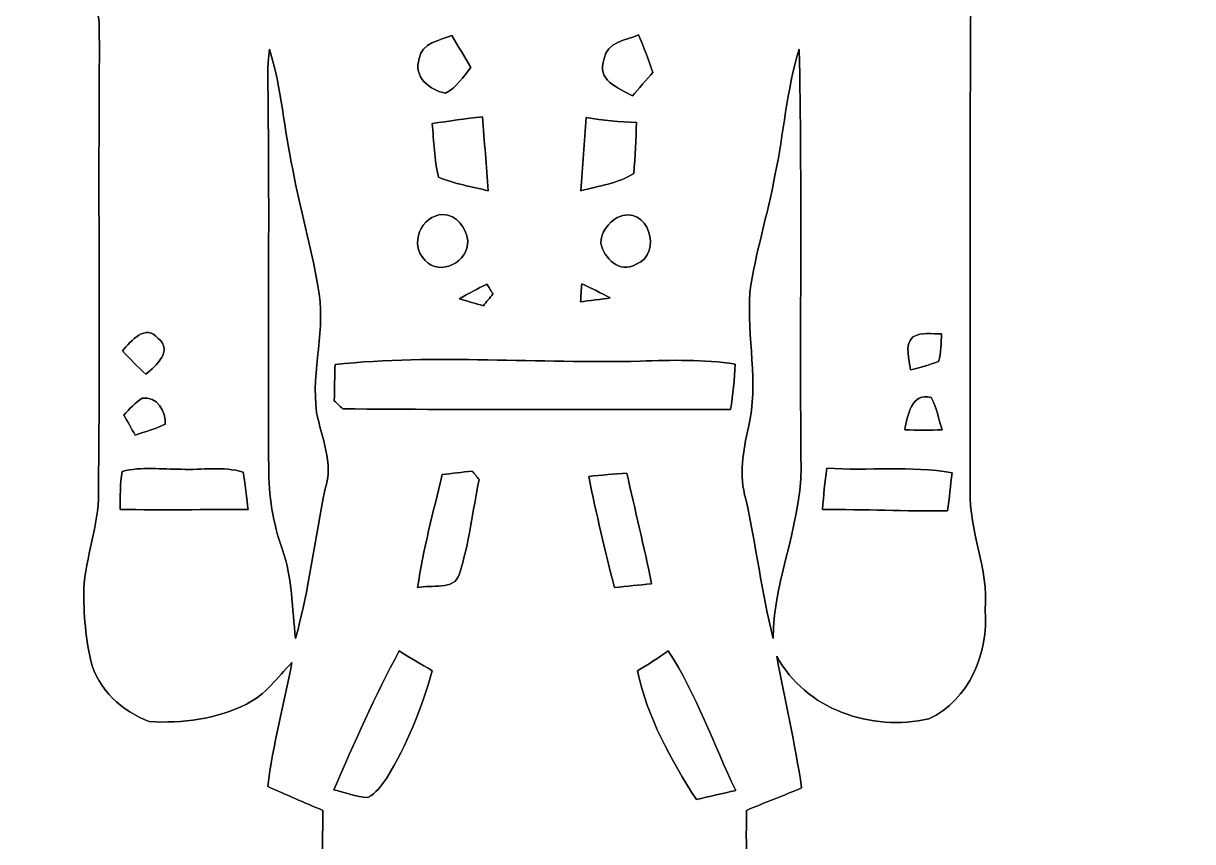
# Model space of a CAD drawing. Header units: centimetres. Extents: x -16.8 to 16.8, y -16.7 to 16.7.
# Drawn here: x -4.63 to 6.07, y -6.37 to 1.11 of the extents above; entities that cross this region are included whole.
import ezdxf

# ---------------------------------------------------------------- set-up
doc = ezdxf.new("R2010")
doc.units = ezdxf.units.CM
doc.header["$MEASUREMENT"] = 0
doc.layers.add('Layer 1', color=7, linetype='Continuous')

msp = doc.modelspace()

# ---------------------------------------------------------------- linework, layer by layer
at = {"layer": 'Layer 1', "color": 7}
for points, knots in [([(-16.77458, 16.66875), (-16.77458, 16.66875), (16.77458, 16.66875), (16.77458, 16.66875), (16.77458, 16.66875), (16.77458, 16.66875), (16.77458, -16.66875), (16.77458, -16.66875), (16.77458, -16.66875), (16.77458, -16.66875), (-16.77458, -16.66875), (-16.77458, -16.66875), (-16.77458, -16.66875), (-16.77458, -16.66875), (-16.77458, 16.66875), (-16.77458, 16.66875), (-16.77458, 16.66875), (-16.77458, 16.66875), (-16.77458, 16.66875), (-16.77458, 16.66875)], [0, 0, 0, 0, 0.16666667, 0.16666667, 0.16666667, 0.16666667, 0.33333333, 0.33333333, 0.33333333, 0.33333333, 0.5, 0.5, 0.5, 0.5, 0.66666667, 0.66666667, 0.66666667, 0.66666667, 1, 1, 1, 1]), ([(-0.19932, 14.02644), (-0.33549, 13.80843), (-0.19544, 13.55831), (-0.19262, 13.32336), (-0.19262, 13.32336), (-0.24024, 13.17096), (-0.35137, 13.04502), (-0.39864, 12.89156), (-0.39864, 12.89156), (-0.39758, 12.73281), (-0.34396, 12.58217), (-0.29669, 12.43295), (-0.29669, 12.43295), (-0.82691, 12.29466), (-1.33597, 12.02866), (-1.69051, 11.60251), (-1.69051, 11.60251), (-2.02918, 11.22856), (-2.24649, 10.75584), (-2.33856, 10.26195), (-2.33856, 10.26195), (-2.49273, 10.35544), (-2.63031, 10.47256), (-2.77001, 10.58545), (-2.77001, 10.58545), (-2.79435, 10.51454), (-2.81834, 10.44257), (-2.82293, 10.36708), (-2.82293, 10.36708), (-2.86103, 9.73843), (-2.74567, 9.10484), (-2.52695, 8.51676), (-2.52695, 8.51676), (-2.3936, 8.2423), (-2.27048, 7.93256), (-2.36996, 7.626), (-2.36996, 7.626), (-2.54494, 7.44714), (-2.82857, 7.38787), (-2.92841, 7.13317), (-2.92841, 7.13317), (-3.00955, 6.96666), (-3.13231, 6.82484), (-3.31188, 6.76134), (-3.31188, 6.76134), (-3.24097, 6.65656), (-3.16512, 6.55602), (-3.09139, 6.45301), (-3.09139, 6.45301), (-3.17218, 6.45619), (-3.25261, 6.46148), (-3.33304, 6.46712), (-3.33304, 6.46712), (-3.3214, 6.39269), (-3.30976, 6.31825), (-3.29883, 6.24381), (-3.29883, 6.24381), (-3.4484, 6.17149), (-3.59128, 6.08295), (-3.72039, 5.97817), (-3.72039, 5.97817), (-3.89855, 5.81378), (-3.94441, 5.55202), (-3.9497, 5.32024), (-3.9497, 5.32024), (-3.78354, 5.35234), (-3.62514, 5.41584), (-3.45722, 5.44124), (-3.45722, 5.44124), (-3.59622, 5.09517), (-3.96416, 4.97029), (-4.28978, 4.86974), (-4.28978, 4.86974), (-4.12715, 4.58964), (-3.73909, 4.64114), (-3.46604, 4.57835), (-3.46604, 4.57835), (-3.55036, 4.5272), (-3.63608, 4.47851), (-3.7211, 4.42877), (-3.7211, 4.42877), (-3.62021, 4.30601), (-3.4731, 4.24109), (-3.34257, 4.15678), (-3.34257, 4.15678), (-3.53871, 4.08199), (-3.74156, 4.02907), (-3.94159, 3.96699), (-3.94159, 3.96699), (-3.89537, 3.87526), (-3.8481, 3.78354), (-3.80012, 3.69217), (-3.80012, 3.69217), (-3.9116, 3.5366), (-4.06329, 3.40113), (-4.12221, 3.21557), (-4.12221, 3.21557), (-4.1723, 2.86209), (-4.09258, 2.50508), (-4.13385, 2.15053), (-4.13385, 2.15053), (-4.14831, 1.9745), (-4.1977, 1.80305), (-4.21887, 1.62736), (-4.21887, 1.62736), (-4.21852, 1.48343), (-4.0767, 1.40018), (-3.99803, 1.29364), (-3.99803, 1.29364), (-3.90349, 1.20086), (-3.94229, 1.05057), (-3.92853, 0.93557), (-3.92853, 0.93557), (-3.94159, -0.41698), (-3.92324, -1.77024), (-3.93771, -3.12279), (-3.93771, -3.12279), (-3.92501, -3.42547), (-4.03754, -3.70911), (-4.06964, -4.00544), (-4.06964, -4.00544), (-4.07741, -4.24215), (-4.06224, -4.48239), (-4.00861, -4.71417), (-4.00861, -4.71417), (-3.94476, -4.97734), (-3.71793, -5.17666), (-3.4738, -5.27156), (-3.4738, -5.27156), (-3.17253, -5.28779), (-2.85679, -5.24898), (-2.58374, -5.1114), (-2.58374, -5.1114), (-2.41053, -5.02849), (-2.30082, -4.86375), (-2.16747, -4.73216), (-2.16747, -4.73216), (-2.24014, -5.10963), (-2.34103, -5.48217), (-2.38866, -5.86458), (-2.38866, -5.86458), (-2.22215, -5.94078), (-2.05352, -6.01098), (-1.88524, -6.08365), (-1.88524, -6.08365), (-1.88842, -6.88411), (-1.92687, -7.68421), (-1.92758, -8.48536), (-1.92758, -8.48536), (-1.911, -8.84237), (-2.04929, -9.19021), (-1.97591, -9.54687), (-1.97591, -9.54687), (-1.93534, -10.62531), (-1.96638, -11.70552), (-1.96003, -12.78467), (-1.96003, -12.78467), (-2.13007, -12.88662), (-2.30999, -12.97305), (-2.47227, -13.08735), (-2.47227, -13.08735), (-2.75167, -13.29619), (-2.85503, -13.6398), (-2.98803, -13.94601), (-2.98803, -13.94601), (-3.09139, -14.23882), (-3.27448, -14.53092), (-3.21239, -14.85441), (-3.21239, -14.85441), (-3.1048, -15.19167), (-2.77742, -15.37935), (-2.48285, -15.53316), (-2.48285, -15.53316), (-1.66194, -15.9191), (-0.73484, -15.98859), (0.1591, -15.99353), (0.1591, -15.99353), (0.98249, -15.96002), (1.83162, -15.88241), (2.59045, -15.53633), (2.59045, -15.53633), (2.86068, -15.38711), (3.15277, -15.22307), (3.28683, -14.9285), (3.28683, -14.9285), (3.36938, -14.71507), (3.32846, -14.46989), (3.23039, -14.26845), (3.23039, -14.26845), (3.07411, -13.93084), (2.96474, -13.5696), (2.75414, -13.25986), (2.75414, -13.25986), (2.57175, -13.05595), (2.30611, -12.95682), (2.09479, -12.78961), (2.09479, -12.78961), (2.00942, -12.71023), (2.06199, -12.56559), (2.04787, -12.4714), (2.04787, -12.4714), (2.08986, -11.44905), (2.02706, -10.42494), (2.09691, -9.404), (2.09691, -9.404), (2.11596, -9.09532), (2.03341, -8.79263), (2.03553, -8.48501), (2.03553, -8.48501), (2.026, -7.68385), (1.98261, -6.88375), (1.99178, -6.08259), (1.99178, -6.08259), (2.15865, -6.01169), (2.32904, -5.94924), (2.4959, -5.87798), (2.4959, -5.87798), (2.43981, -5.47229), (2.33927, -5.07506), (2.27013, -4.67219), (2.27013, -4.67219), (2.52659, -5.16114), (3.13937, -5.3654), (3.66113, -5.24616), (3.66113, -5.24616), (4.03296, -5.07541), (4.20758, -4.64185), (4.17654, -4.24956), (4.17654, -4.24956), (4.21217, -3.87491), (4.02484, -3.52954), (4.04001, -3.15807), (4.04001, -3.15807), (4.03789, -1.69051), (4.03613, -0.2226), (4.04389, 1.2446), (4.04389, 1.2446), (4.18359, 1.37936), (4.41219, 1.53141), (4.29966, 1.75613), (4.29966, 1.75613), (4.18571, 2.1784), (4.25168, 2.61867), (4.23616, 3.04976), (4.23616, 3.04976), (4.26438, 3.28895), (4.06259, 3.44593), (3.96381, 3.63643), (3.96381, 3.63643), (3.93065, 3.75214), (3.98533, 3.87526), (3.98815, 3.99098), (3.98815, 3.99098), (3.80506, 4.04495), (3.62021, 4.09434), (3.44241, 4.16278), (3.44241, 4.16278), (3.56164, 4.23827), (3.69358, 4.28942), (3.82305, 4.34516), (3.82305, 4.34516), (3.76132, 4.43512), (3.68547, 4.51344), (3.60892, 4.59034), (3.60892, 4.59034), (3.84704, 4.62315), (4.0827, 4.66831), (4.31871, 4.71382), (4.31871, 4.71382), (4.33387, 4.76956), (4.34869, 4.82565), (4.36316, 4.88139), (4.36316, 4.88139), (4.05518, 4.97205), (3.677, 5.09693), (3.59128, 5.44759), (3.59128, 5.44759), (3.74015, 5.40879), (3.88832, 5.37104), (4.04036, 5.34705), (4.04036, 5.34705), (4.02661, 5.49063), (4.03719, 5.64233), (3.97581, 5.77532), (3.97581, 5.77532), (3.85868, 5.99228), (3.64984, 6.14151), (3.42547, 6.23288), (3.42547, 6.23288), (3.42265, 6.30837), (3.42159, 6.38351), (3.42018, 6.45901), (3.42018, 6.45901), (3.34998, 6.45548), (3.27978, 6.45195), (3.20992, 6.44843), (3.20992, 6.44843), (3.27378, 6.54861), (3.34186, 6.64563), (3.40854, 6.7437), (3.40854, 6.7437), (3.31152, 6.81249), (3.19758, 6.86823), (3.13902, 6.97759), (3.13902, 6.97759), (3.01061, 7.14199), (2.94887, 7.38329), (2.7372, 7.4616), (2.7372, 7.4616), (2.64266, 7.51628), (2.51178, 7.53957), (2.46274, 7.64787), (2.46274, 7.64787), (2.36396, 7.90998), (2.4825, 8.17809), (2.58657, 8.41692), (2.58657, 8.41692), (2.87655, 9.06392), (2.96898, 9.785), (2.94711, 10.48914), (2.94711, 10.48914), (2.91253, 10.5156), (2.87831, 10.54241), (2.84445, 10.56887), (2.84445, 10.56887), (2.71498, 10.4588), (2.5908, 10.34027), (2.44228, 10.25596), (2.44228, 10.25596), (2.27436, 11.29347), (1.44992, 12.21281), (0.40534, 12.41178), (0.40534, 12.41178), (0.44873, 12.58782), (0.53375, 12.76174), (0.49318, 12.94765), (0.49318, 12.94765), (0.43744, 13.08065), (0.34925, 13.19671), (0.26952, 13.31595), (0.26952, 13.31595), (0.39687, 13.59641), (0.43039, 13.96365), (0.17639, 14.18202), (0.17639, 14.18202), (0.04551, 14.31078), (-0.14817, 14.16332), (-0.19932, 14.02644)], [0, 0, 0, 0, 0.01136364, 0.01136364, 0.01136364, 0.01136364, 0.02272727, 0.02272727, 0.02272727, 0.02272727, 0.03409091, 0.03409091, 0.03409091, 0.03409091, 0.04545455, 0.04545455, 0.04545455, 0.04545455, 0.05681818, 0.05681818, 0.05681818, 0.05681818, 0.06818182, 0.06818182, 0.06818182, 0.06818182, 0.07954545, 0.07954545, 0.07954545, 0.07954545, 0.09090909, 0.09090909, 0.09090909, 0.09090909, 0.10227273, 0.10227273, 0.10227273, 0.10227273, 0.11363636, 0.11363636, 0.11363636, 0.11363636, 0.125, 0.125, 0.125, 0.125, 0.13636364, 0.13636364, 0.13636364, 0.13636364, 0.14772727, 0.14772727, 0.14772727, 0.14772727, 0.15909091, 0.15909091, 0.15909091, 0.15909091, 0.17045455, 0.17045455, 0.17045455, 0.17045455, 0.18181818, 0.18181818, 0.18181818, 0.18181818, 0.19318182, 0.19318182, 0.19318182, 0.19318182, 0.20454545, 0.20454545, 0.20454545, 0.20454545, 0.21590909, 0.21590909, 0.21590909, 0.21590909, 0.22727273, 0.22727273, 0.22727273, 0.22727273, 0.23863636, 0.23863636, 0.23863636, 0.23863636, 0.25, 0.25, 0.25, 0.25, 0.26136364, 0.26136364, 0.26136364, 0.26136364, 0.27272727, 0.27272727, 0.27272727, 0.27272727, 0.28409091, 0.28409091, 0.28409091, 0.28409091, 0.29545455, 0.29545455, 0.29545455, 0.29545455, 0.30681818, 0.30681818, 0.30681818, 0.30681818, 0.31818182, 0.31818182, 0.31818182, 0.31818182, 0.32954545, 0.32954545, 0.32954545, 0.32954545, 0.34090909, 0.34090909, 0.34090909, 0.34090909, 0.35227273, 0.35227273, 0.35227273, 0.35227273, 0.36363636, 0.36363636, 0.36363636, 0.36363636, 0.375, 0.375, 0.375, 0.375, 0.38636364, 0.38636364, 0.38636364, 0.38636364, 0.39772727, 0.39772727, 0.39772727, 0.39772727, 0.40909091, 0.40909091, 0.40909091, 0.40909091, 0.42045455, 0.42045455, 0.42045455, 0.42045455, 0.43181818, 0.43181818, 0.43181818, 0.43181818, 0.44318182, 0.44318182, 0.44318182, 0.44318182, 0.45454545, 0.45454545, 0.45454545, 0.45454545, 0.46590909, 0.46590909, 0.46590909, 0.46590909, 0.47727273, 0.47727273, 0.47727273, 0.47727273, 0.48863636, 0.48863636, 0.48863636, 0.48863636, 0.5, 0.5, 0.5, 0.5, 0.51136364, 0.51136364, 0.51136364, 0.51136364, 0.52272727, 0.52272727, 0.52272727, 0.52272727, 0.53409091, 0.53409091, 0.53409091, 0.53409091, 0.54545455, 0.54545455, 0.54545455, 0.54545455, 0.55681818, 0.55681818, 0.55681818, 0.55681818, 0.56818182, 0.56818182, 0.56818182, 0.56818182, 0.57954545, 0.57954545, 0.57954545, 0.57954545, 0.59090909, 0.59090909, 0.59090909, 0.59090909, 0.60227273, 0.60227273, 0.60227273, 0.60227273, 0.61363636, 0.61363636, 0.61363636, 0.61363636, 0.625, 0.625, 0.625, 0.625, 0.63636364, 0.63636364, 0.63636364, 0.63636364, 0.64772727, 0.64772727, 0.64772727, 0.64772727, 0.65909091, 0.65909091, 0.65909091, 0.65909091, 0.67045455, 0.67045455, 0.67045455, 0.67045455, 0.68181818, 0.68181818, 0.68181818, 0.68181818, 0.69318182, 0.69318182, 0.69318182, 0.69318182, 0.70454545, 0.70454545, 0.70454545, 0.70454545, 0.71590909, 0.71590909, 0.71590909, 0.71590909, 0.72727273, 0.72727273, 0.72727273, 0.72727273, 0.73863636, 0.73863636, 0.73863636, 0.73863636, 0.75, 0.75, 0.75, 0.75, 0.76136364, 0.76136364, 0.76136364, 0.76136364, 0.77272727, 0.77272727, 0.77272727, 0.77272727, 0.78409091, 0.78409091, 0.78409091, 0.78409091, 0.79545455, 0.79545455, 0.79545455, 0.79545455, 0.80681818, 0.80681818, 0.80681818, 0.80681818, 0.81818182, 0.81818182, 0.81818182, 0.81818182, 0.82954545, 0.82954545, 0.82954545, 0.82954545, 0.84090909, 0.84090909, 0.84090909, 0.84090909, 0.85227273, 0.85227273, 0.85227273, 0.85227273, 0.86363636, 0.86363636, 0.86363636, 0.86363636, 0.875, 0.875, 0.875, 0.875, 0.88636364, 0.88636364, 0.88636364, 0.88636364, 0.89772727, 0.89772727, 0.89772727, 0.89772727, 0.90909091, 0.90909091, 0.90909091, 0.90909091, 0.92045455, 0.92045455, 0.92045455, 0.92045455, 0.93181818, 0.93181818, 0.93181818, 0.93181818, 0.94318182, 0.94318182, 0.94318182, 0.94318182, 0.95454545, 0.95454545, 0.95454545, 0.95454545, 0.96590909, 0.96590909, 0.96590909, 0.96590909, 0.97727273, 0.97727273, 0.97727273, 0.97727273, 1, 1, 1, 1]), ([(-1.00189, 0.79058), (-0.98778, 0.93521), (-0.80645, 0.95673), (-0.70485, 1.00224), (-0.70485, 1.00224), (-0.64629, 0.90523), (-0.58808, 0.80821), (-0.52917, 0.71049), (-0.52917, 0.71049), (-0.59902, 0.62548), (-0.66146, 0.52705), (-0.76094, 0.47378), (-0.76094, 0.47378), (-0.90205, 0.49883), (-1.06327, 0.62371), (-1.00189, 0.79058)], [0, 0, 0, 0, 0.2, 0.2, 0.2, 0.2, 0.4, 0.4, 0.4, 0.4, 0.6, 0.6, 0.6, 0.6, 1, 1, 1, 1]), ([(0.69109, 0.79022), (0.70697, 0.94086), (0.89923, 0.96026), (1.00401, 1.00789), (1.00401, 1.00789), (1.05304, 0.89464), (1.09643, 0.7807), (1.13524, 0.66322), (1.13524, 0.66322), (1.08832, 0.6096), (0.99519, 0.50271), (0.94862, 0.44944), (0.94862, 0.44944), (0.82268, 0.52352), (0.60995, 0.59055), (0.69109, 0.79022)], [0, 0, 0, 0, 0.2, 0.2, 0.2, 0.2, 0.4, 0.4, 0.4, 0.4, 0.6, 0.6, 0.6, 0.6, 1, 1, 1, 1]), ([(-2.38619, 0.40569), (-2.38689, 0.56303), (-2.39501, 0.72073), (-2.37349, 0.87665), (-2.37349, 0.87665), (-2.26166, 0.51858), (-2.23979, 0.14076), (-2.159, -0.22437), (-2.159, -0.22437), (-2.09797, -0.58208), (-1.98861, -0.92992), (-1.93075, -1.28834), (-1.93075, -1.28834), (-1.84856, -1.67322), (-1.99566, -2.05916), (-1.94169, -2.4451), (-1.94169, -2.4451), (-1.89971, -2.67582), (-1.78188, -2.90618), (-1.86302, -3.1436), (-1.86302, -3.1436), (-1.95827, -3.59833), (-2.01083, -4.06188), (-2.13395, -4.51097), (-2.13395, -4.51097), (-2.16853, -4.23968), (-2.16218, -3.95958), (-2.25531, -3.69958), (-2.25531, -3.69958), (-2.34033, -3.45828), (-2.38231, -3.20287), (-2.37984, -2.94675), (-2.37984, -2.94675), (-2.39078, -1.82915), (-2.37173, -0.71155), (-2.38619, 0.40569)], [0, 0, 0, 0, 0.1, 0.1, 0.1, 0.1, 0.2, 0.2, 0.2, 0.2, 0.3, 0.3, 0.3, 0.3, 0.4, 0.4, 0.4, 0.4, 0.5, 0.5, 0.5, 0.5, 0.6, 0.6, 0.6, 0.6, 0.7, 0.7, 0.7, 0.7, 0.8, 0.8, 0.8, 0.8, 1, 1, 1, 1]), ([(2.25249, -0.27799), (2.33504, 0.10548), (2.35726, 0.50094), (2.47403, 0.87701), (2.47403, 0.87701), (2.5019, -0.36195), (2.47932, -1.60126), (2.49061, -2.84021), (2.49061, -2.84021), (2.52448, -3.41242), (2.24155, -3.93982), (2.23555, -4.51062), (2.23555, -4.51062), (2.13219, -4.09116), (2.07857, -3.66078), (1.98614, -3.23885), (1.98614, -3.23885), (1.92088, -3.01943), (1.95968, -2.79576), (2.01154, -2.57951), (2.01154, -2.57951), (2.10538, -2.17241), (1.99566, -1.75789), (2.02248, -1.34761), (2.02248, -1.34761), (2.07292, -0.98566), (2.18757, -0.63712), (2.25249, -0.27799)], [0, 0, 0, 0, 0.125, 0.125, 0.125, 0.125, 0.25, 0.25, 0.25, 0.25, 0.375, 0.375, 0.375, 0.375, 0.5, 0.5, 0.5, 0.5, 0.625, 0.625, 0.625, 0.625, 0.75, 0.75, 0.75, 0.75, 1, 1, 1, 1]), ([(-0.88406, 0.19685), (-0.73131, 0.21907), (-0.57785, 0.24165), (-0.42439, 0.25964), (-0.42439, 0.25964), (-0.4064, 0.03422), (-0.3877, -0.19191), (-0.37042, -0.41769), (-0.37042, -0.41769), (-0.52282, -0.381), (-0.68051, -0.35419), (-0.8255, -0.29457), (-0.8255, -0.29457), (-0.86536, -0.1337), (-0.86924, 0.03281), (-0.88406, 0.19685)], [0, 0, 0, 0, 0.2, 0.2, 0.2, 0.2, 0.4, 0.4, 0.4, 0.4, 0.6, 0.6, 0.6, 0.6, 1, 1, 1, 1]), ([(0.52493, 0.25153), (0.67733, 0.22789), (0.83044, 0.2092), (0.98566, 0.20673), (0.98566, 0.20673), (0.98143, 0.05115), (0.97437, -0.10372), (0.95991, -0.25929), (0.95991, -0.25929), (0.81739, -0.35278), (0.63817, -0.37077), (0.47731, -0.41875), (0.47731, -0.41875), (0.49283, -0.19509), (0.50729, 0.02858), (0.52493, 0.25153)], [0, 0, 0, 0, 0.2, 0.2, 0.2, 0.2, 0.4, 0.4, 0.4, 0.4, 0.6, 0.6, 0.6, 0.6, 1, 1, 1, 1]), ([(0.80786, -0.66146), (1.09608, -0.52776), (1.2319, -0.99519), (0.98284, -1.08973), (0.98284, -1.08973), (0.82656, -1.17898), (0.68897, -1.03364), (0.65793, -0.89606), (0.65793, -0.89606), (0.65652, -0.79763), (0.7299, -0.71332), (0.80786, -0.66146)], [0, 0, 0, 0, 0.25, 0.25, 0.25, 0.25, 0.5, 0.5, 0.5, 0.5, 1, 1, 1, 1]), ([(-0.78634, -0.63465), (-0.66005, -0.63818), (-0.5715, -0.75671), (-0.55951, -0.87524), (-0.55951, -0.87524), (-0.5461, -1.06327), (-0.81527, -1.20721), (-0.94756, -1.0541), (-0.94756, -1.0541), (-1.10137, -0.91299), (-0.98531, -0.64029), (-0.78634, -0.63465)], [0, 0, 0, 0, 0.25, 0.25, 0.25, 0.25, 0.5, 0.5, 0.5, 0.5, 1, 1, 1, 1]), ([(-0.63394, -1.40547), (-0.5521, -1.35819), (-0.46884, -1.31339), (-0.38453, -1.27106), (-0.38453, -1.27106), (-0.37042, -1.29364), (-0.34184, -1.33844), (-0.32773, -1.36066), (-0.32773, -1.36066), (-0.35736, -1.397), (-0.38664, -1.43298), (-0.41557, -1.46967), (-0.41557, -1.46967), (-0.4886, -1.44886), (-0.56162, -1.42699), (-0.63394, -1.40547)], [0, 0, 0, 0, 0.2, 0.2, 0.2, 0.2, 0.4, 0.4, 0.4, 0.4, 0.6, 0.6, 0.6, 0.6, 1, 1, 1, 1]), ([(0.48507, -1.26859), (0.57291, -1.30881), (0.65969, -1.35149), (0.74471, -1.39806), (0.74471, -1.39806), (0.67698, -1.40688), (0.54116, -1.42452), (0.47343, -1.43369), (0.47343, -1.43369), (0.47696, -1.3783), (0.48084, -1.32327), (0.48507, -1.26859)], [0, 0, 0, 0, 0.25, 0.25, 0.25, 0.25, 0.5, 0.5, 0.5, 0.5, 1, 1, 1, 1]), ([(-3.71828, -1.88066), (-3.63961, -1.7907), (-3.50555, -1.62842), (-3.39125, -1.76848), (-3.39125, -1.76848), (-3.25155, -1.88278), (-3.41348, -2.01683), (-3.50344, -2.0955), (-3.50344, -2.0955), (-3.57823, -2.02671), (-3.64984, -1.95509), (-3.71828, -1.88066)], [0, 0, 0, 0, 0.25, 0.25, 0.25, 0.25, 0.5, 0.5, 0.5, 0.5, 1, 1, 1, 1]), ([(3.51543, -1.75472), (3.59304, -1.70568), (3.69111, -1.72932), (3.7779, -1.72438), (3.7779, -1.72438), (3.77261, -1.80904), (3.77684, -1.89689), (3.74862, -1.97873), (3.74862, -1.97873), (3.6643, -2.00907), (3.57893, -2.03518), (3.49215, -2.05634), (3.49215, -2.05634), (3.48544, -1.95862), (3.43253, -1.83374), (3.51543, -1.75472)], [0, 0, 0, 0, 0.2, 0.2, 0.2, 0.2, 0.4, 0.4, 0.4, 0.4, 0.6, 0.6, 0.6, 0.6, 1, 1, 1, 1]), ([(-1.77306, -2.00554), (-0.8449, -1.90888), (0.08855, -2.0006), (1.01953, -1.97556), (1.01953, -1.97556), (1.30916, -1.96391), (1.6002, -1.96074), (1.88807, -2.00201), (1.88807, -2.00201), (1.87995, -2.14066), (1.87149, -2.28177), (1.84538, -2.419), (1.84538, -2.419), (0.66287, -2.41194), (-0.51999, -2.42252), (-1.70251, -2.41194), (-1.70251, -2.41194), (-1.72826, -2.38689), (-1.75401, -2.36185), (-1.77976, -2.33751), (-1.77976, -2.33751), (-1.77976, -2.22497), (-1.77624, -2.11667), (-1.77306, -2.00554)], [0, 0, 0, 0, 0.14285714, 0.14285714, 0.14285714, 0.14285714, 0.28571429, 0.28571429, 0.28571429, 0.28571429, 0.42857143, 0.42857143, 0.42857143, 0.42857143, 0.57142857, 0.57142857, 0.57142857, 0.57142857, 0.71428571, 0.71428571, 0.71428571, 0.71428571, 1, 1, 1, 1]), ([(-3.70664, -2.46803), (-3.65301, -2.41406), (-3.60292, -2.35409), (-3.53695, -2.31493), (-3.53695, -2.31493), (-3.40748, -2.28988), (-3.31505, -2.43593), (-3.32881, -2.55235), (-3.32881, -2.55235), (-3.41489, -2.59821), (-3.51155, -2.61867), (-3.60221, -2.65113), (-3.60221, -2.65113), (-3.63714, -2.58974), (-3.67171, -2.52871), (-3.70664, -2.46803)], [0, 0, 0, 0, 0.2, 0.2, 0.2, 0.2, 0.4, 0.4, 0.4, 0.4, 0.6, 0.6, 0.6, 0.6, 1, 1, 1, 1]), ([(3.44064, -2.60279), (3.46393, -2.48073), (3.50308, -2.25284), (3.68265, -2.30928), (3.68265, -2.30928), (3.73204, -2.40065), (3.74967, -2.50225), (3.78178, -2.60209), (3.78178, -2.60209), (3.66818, -2.60985), (3.55424, -2.6095), (3.44064, -2.60279)], [0, 0, 0, 0, 0.25, 0.25, 0.25, 0.25, 0.5, 0.5, 0.5, 0.5, 1, 1, 1, 1]), ([(-3.72004, -2.98379), (-3.54401, -2.93723), (-3.35986, -2.9658), (-3.18029, -2.96369), (-3.18029, -2.96369), (-2.99156, -2.97321), (-2.79682, -2.93335), (-2.61303, -2.99085), (-2.61303, -2.99085), (-2.60174, -3.07622), (-2.57951, -3.24661), (-2.56822, -3.33163), (-2.56822, -3.33163), (-2.95875, -3.3341), (-3.34927, -3.3341), (-3.73944, -3.33304), (-3.73944, -3.33304), (-3.73627, -3.21627), (-3.74368, -3.09845), (-3.72004, -2.98379)], [0, 0, 0, 0, 0.16666667, 0.16666667, 0.16666667, 0.16666667, 0.33333333, 0.33333333, 0.33333333, 0.33333333, 0.5, 0.5, 0.5, 0.5, 0.66666667, 0.66666667, 0.66666667, 0.66666667, 1, 1, 1, 1]), ([(-0.7934, -3.01343), (-0.70132, -3.00284), (-0.61136, -2.9905), (-0.51788, -2.98203), (-0.51788, -2.98203), (-0.49706, -3.00673), (-0.47554, -3.03177), (-0.45403, -3.05717), (-0.45403, -3.05717), (-0.5147, -3.34504), (-0.54575, -3.64031), (-0.63465, -3.92148), (-0.63465, -3.92148), (-0.68404, -4.07952), (-0.89394, -4.01391), (-1.01741, -4.04601), (-1.01741, -4.04601), (-0.96732, -3.69676), (-0.87348, -3.35598), (-0.7934, -3.01343)], [0, 0, 0, 0, 0.16666667, 0.16666667, 0.16666667, 0.16666667, 0.33333333, 0.33333333, 0.33333333, 0.33333333, 0.5, 0.5, 0.5, 0.5, 0.66666667, 0.66666667, 0.66666667, 0.66666667, 1, 1, 1, 1]), ([(2.72662, -2.95416), (3.10833, -2.98097), (3.49497, -2.92876), (3.8735, -2.9972), (3.8735, -2.9972), (3.85833, -3.11079), (3.84881, -3.23039), (3.83152, -3.34504), (3.83152, -3.34504), (3.45017, -3.34716), (3.06881, -3.33128), (2.68781, -3.33199), (2.68781, -3.33199), (2.69699, -3.20463), (2.70969, -3.0801), (2.72662, -2.95416)], [0, 0, 0, 0, 0.2, 0.2, 0.2, 0.2, 0.4, 0.4, 0.4, 0.4, 0.6, 0.6, 0.6, 0.6, 1, 1, 1, 1]), ([(0.54786, -3.03036), (0.66393, -3.01696), (0.78034, -3.00637), (0.89747, -2.99932), (0.89747, -2.99932), (0.97049, -3.33693), (1.05692, -3.67136), (1.12324, -4.01038), (1.12324, -4.01038), (1.01, -4.02202), (0.89747, -4.03437), (0.78493, -4.04566), (0.78493, -4.04566), (0.69215, -3.71052), (0.62018, -3.37009), (0.54786, -3.03036)], [0, 0, 0, 0, 0.2, 0.2, 0.2, 0.2, 0.4, 0.4, 0.4, 0.4, 0.6, 0.6, 0.6, 0.6, 1, 1, 1, 1]), ([(-1.18604, -4.62562), (-1.0862, -4.68665), (-0.98637, -4.74839), (-0.88406, -4.80589), (-0.88406, -4.80589), (-0.97931, -5.1502), (-1.11478, -5.48569), (-1.3021, -5.79049), (-1.3021, -5.79049), (-1.34761, -5.85787), (-1.39947, -5.92631), (-1.47285, -5.96477), (-1.47285, -5.96477), (-1.57974, -5.95877), (-1.68063, -5.91996), (-1.78294, -5.89386), (-1.78294, -5.89386), (-1.59808, -5.46488), (-1.40864, -5.03661), (-1.18604, -4.62562)], [0, 0, 0, 0, 0.16666667, 0.16666667, 0.16666667, 0.16666667, 0.33333333, 0.33333333, 0.33333333, 0.33333333, 0.5, 0.5, 0.5, 0.5, 0.66666667, 0.66666667, 0.66666667, 0.66666667, 1, 1, 1, 1]), ([(0.99378, -4.80801), (1.08973, -4.75051), (1.18322, -4.68912), (1.27529, -4.62492), (1.27529, -4.62492), (1.53776, -5.02038), (1.68663, -5.47723), (1.89477, -5.90162), (1.89477, -5.90162), (1.77377, -5.92843), (1.65347, -5.95559), (1.53317, -5.98346), (1.53317, -5.98346), (1.30034, -5.6194), (1.0855, -5.23452), (0.99378, -4.80801)], [0, 0, 0, 0, 0.2, 0.2, 0.2, 0.2, 0.4, 0.4, 0.4, 0.4, 0.6, 0.6, 0.6, 0.6, 1, 1, 1, 1])]:
    msp.add_open_spline(points, degree=3, knots=knots, dxfattribs=at)
at = {"layer": 'Layer 1', "color": 251}
for points, knots in [([(-0.19932, 14.02644), (-0.14817, 14.16332), (0.04551, 14.31078), (0.17639, 14.18202), (0.17639, 14.18202), (0.43039, 13.96365), (0.39687, 13.59641), (0.26952, 13.31595), (0.26952, 13.31595), (0.34925, 13.19671), (0.43744, 13.08065), (0.49318, 12.94765), (0.49318, 12.94765), (0.53375, 12.76174), (0.44873, 12.58782), (0.40534, 12.41178), (0.40534, 12.41178), (1.44992, 12.21281), (2.27436, 11.29347), (2.44228, 10.25596), (2.44228, 10.25596), (2.5908, 10.34027), (2.71498, 10.4588), (2.84445, 10.56887), (2.84445, 10.56887), (2.87831, 10.54241), (2.91253, 10.5156), (2.94711, 10.48914), (2.94711, 10.48914), (2.96898, 9.785), (2.87655, 9.06392), (2.58657, 8.41692), (2.58657, 8.41692), (2.4825, 8.17809), (2.36396, 7.90998), (2.46274, 7.64787), (2.46274, 7.64787), (2.51178, 7.53957), (2.64266, 7.51628), (2.7372, 7.4616), (2.7372, 7.4616), (2.94887, 7.38329), (3.01061, 7.14199), (3.13902, 6.97759), (3.13902, 6.97759), (3.19758, 6.86823), (3.31152, 6.81249), (3.40854, 6.7437), (3.40854, 6.7437), (3.34186, 6.64563), (3.27378, 6.54861), (3.20992, 6.44843), (3.20992, 6.44843), (3.27978, 6.45195), (3.34998, 6.45548), (3.42018, 6.45901), (3.42018, 6.45901), (3.42159, 6.38351), (3.42265, 6.30837), (3.42547, 6.23288), (3.42547, 6.23288), (3.64984, 6.14151), (3.85868, 5.99228), (3.97581, 5.77532), (3.97581, 5.77532), (4.03719, 5.64233), (4.02661, 5.49063), (4.04036, 5.34705), (4.04036, 5.34705), (3.88832, 5.37104), (3.74015, 5.40879), (3.59128, 5.44759), (3.59128, 5.44759), (3.677, 5.09693), (4.05518, 4.97205), (4.36316, 4.88139), (4.36316, 4.88139), (4.34869, 4.82565), (4.33387, 4.76956), (4.31871, 4.71382), (4.31871, 4.71382), (4.0827, 4.66831), (3.84704, 4.62315), (3.60892, 4.59034), (3.60892, 4.59034), (3.68547, 4.51344), (3.76132, 4.43512), (3.82305, 4.34516), (3.82305, 4.34516), (3.69358, 4.28942), (3.56164, 4.23827), (3.44241, 4.16278), (3.44241, 4.16278), (3.62021, 4.09434), (3.80506, 4.04495), (3.98815, 3.99098), (3.98815, 3.99098), (3.98533, 3.87526), (3.93065, 3.75214), (3.96381, 3.63643), (3.96381, 3.63643), (4.06259, 3.44593), (4.26438, 3.28895), (4.23616, 3.04976), (4.23616, 3.04976), (4.25168, 2.61867), (4.18571, 2.1784), (4.29966, 1.75613), (4.29966, 1.75613), (4.41219, 1.53141), (4.18359, 1.37936), (4.04389, 1.2446), (4.04389, 1.2446), (4.03613, -0.2226), (4.03789, -1.69051), (4.04001, -3.15807), (4.04001, -3.15807), (4.02484, -3.52954), (4.21217, -3.87491), (4.17654, -4.24956), (4.17654, -4.24956), (4.20758, -4.64185), (4.03296, -5.07541), (3.66113, -5.24616), (3.66113, -5.24616), (3.13937, -5.3654), (2.52659, -5.16114), (2.27013, -4.67219), (2.27013, -4.67219), (2.33927, -5.07506), (2.43981, -5.47229), (2.4959, -5.87798), (2.4959, -5.87798), (2.32904, -5.94924), (2.15865, -6.01169), (1.99178, -6.08259), (1.99178, -6.08259), (1.98261, -6.88375), (2.026, -7.68385), (2.03553, -8.48501), (2.03553, -8.48501), (2.03341, -8.79263), (2.11596, -9.09532), (2.09691, -9.404), (2.09691, -9.404), (2.02706, -10.42494), (2.08986, -11.44905), (2.04787, -12.4714), (2.04787, -12.4714), (2.06199, -12.56559), (2.00942, -12.71023), (2.09479, -12.78961), (2.09479, -12.78961), (2.30611, -12.95682), (2.57175, -13.05595), (2.75414, -13.25986), (2.75414, -13.25986), (2.96474, -13.5696), (3.07411, -13.93084), (3.23039, -14.26845), (3.23039, -14.26845), (3.32846, -14.46989), (3.36938, -14.71507), (3.28683, -14.9285), (3.28683, -14.9285), (3.15277, -15.22307), (2.86068, -15.38711), (2.59045, -15.53633), (2.59045, -15.53633), (1.83162, -15.88241), (0.98249, -15.96002), (0.1591, -15.99353), (0.1591, -15.99353), (-0.73484, -15.98859), (-1.66194, -15.9191), (-2.48285, -15.53316), (-2.48285, -15.53316), (-2.77742, -15.37935), (-3.1048, -15.19167), (-3.21239, -14.85441), (-3.21239, -14.85441), (-3.27448, -14.53092), (-3.09139, -14.23882), (-2.98803, -13.94601), (-2.98803, -13.94601), (-2.85503, -13.6398), (-2.75167, -13.29619), (-2.47227, -13.08735), (-2.47227, -13.08735), (-2.30999, -12.97305), (-2.13007, -12.88662), (-1.96003, -12.78467), (-1.96003, -12.78467), (-1.96638, -11.70552), (-1.93534, -10.62531), (-1.97591, -9.54687), (-1.97591, -9.54687), (-2.04929, -9.19021), (-1.911, -8.84237), (-1.92758, -8.48536), (-1.92758, -8.48536), (-1.92687, -7.68421), (-1.88842, -6.88411), (-1.88524, -6.08365), (-1.88524, -6.08365), (-2.05352, -6.01098), (-2.22215, -5.94078), (-2.38866, -5.86458), (-2.38866, -5.86458), (-2.34103, -5.48217), (-2.24014, -5.10963), (-2.16747, -4.73216), (-2.16747, -4.73216), (-2.30082, -4.86375), (-2.41053, -5.02849), (-2.58374, -5.1114), (-2.58374, -5.1114), (-2.85679, -5.24898), (-3.17253, -5.28779), (-3.4738, -5.27156), (-3.4738, -5.27156), (-3.71793, -5.17666), (-3.94476, -4.97734), (-4.00861, -4.71417), (-4.00861, -4.71417), (-4.06224, -4.48239), (-4.07741, -4.24215), (-4.06964, -4.00544), (-4.06964, -4.00544), (-4.03754, -3.70911), (-3.92501, -3.42547), (-3.93771, -3.12279), (-3.93771, -3.12279), (-3.92324, -1.77024), (-3.94159, -0.41698), (-3.92853, 0.93557), (-3.92853, 0.93557), (-3.94229, 1.05057), (-3.90349, 1.20086), (-3.99803, 1.29364), (-3.99803, 1.29364), (-4.0767, 1.40018), (-4.21852, 1.48343), (-4.21887, 1.62736), (-4.21887, 1.62736), (-4.1977, 1.80305), (-4.14831, 1.9745), (-4.13385, 2.15053), (-4.13385, 2.15053), (-4.09258, 2.50508), (-4.1723, 2.86209), (-4.12221, 3.21557), (-4.12221, 3.21557), (-4.06329, 3.40113), (-3.9116, 3.5366), (-3.80012, 3.69217), (-3.80012, 3.69217), (-3.8481, 3.78354), (-3.89537, 3.87526), (-3.94159, 3.96699), (-3.94159, 3.96699), (-3.74156, 4.02907), (-3.53871, 4.08199), (-3.34257, 4.15678), (-3.34257, 4.15678), (-3.4731, 4.24109), (-3.62021, 4.30601), (-3.7211, 4.42877), (-3.7211, 4.42877), (-3.63608, 4.47851), (-3.55036, 4.5272), (-3.46604, 4.57835), (-3.46604, 4.57835), (-3.73909, 4.64114), (-4.12715, 4.58964), (-4.28978, 4.86974), (-4.28978, 4.86974), (-3.96416, 4.97029), (-3.59622, 5.09517), (-3.45722, 5.44124), (-3.45722, 5.44124), (-3.62514, 5.41584), (-3.78354, 5.35234), (-3.9497, 5.32024), (-3.9497, 5.32024), (-3.94441, 5.55202), (-3.89855, 5.81378), (-3.72039, 5.97817), (-3.72039, 5.97817), (-3.59128, 6.08295), (-3.4484, 6.17149), (-3.29883, 6.24381), (-3.29883, 6.24381), (-3.30976, 6.31825), (-3.3214, 6.39269), (-3.33304, 6.46712), (-3.33304, 6.46712), (-3.25261, 6.46148), (-3.17218, 6.45619), (-3.09139, 6.45301), (-3.09139, 6.45301), (-3.16512, 6.55602), (-3.24097, 6.65656), (-3.31188, 6.76134), (-3.31188, 6.76134), (-3.13231, 6.82484), (-3.00955, 6.96666), (-2.92841, 7.13317), (-2.92841, 7.13317), (-2.82857, 7.38787), (-2.54494, 7.44714), (-2.36996, 7.626), (-2.36996, 7.626), (-2.27048, 7.93256), (-2.3936, 8.2423), (-2.52695, 8.51676), (-2.52695, 8.51676), (-2.74567, 9.10484), (-2.86103, 9.73843), (-2.82293, 10.36708), (-2.82293, 10.36708), (-2.81834, 10.44257), (-2.79435, 10.51454), (-2.77001, 10.58545), (-2.77001, 10.58545), (-2.63031, 10.47256), (-2.49273, 10.35544), (-2.33856, 10.26195), (-2.33856, 10.26195), (-2.24649, 10.75584), (-2.02918, 11.22856), (-1.69051, 11.60251), (-1.69051, 11.60251), (-1.33597, 12.02866), (-0.82691, 12.29466), (-0.29669, 12.43295), (-0.29669, 12.43295), (-0.34396, 12.58217), (-0.39758, 12.73281), (-0.39864, 12.89156), (-0.39864, 12.89156), (-0.35137, 13.04502), (-0.24024, 13.17096), (-0.19262, 13.32336), (-0.19262, 13.32336), (-0.19544, 13.55831), (-0.33549, 13.80843), (-0.19932, 14.02644), (-0.19932, 14.02644), (-0.19932, 14.02644), (-0.19932, 14.02644), (-0.19932, 14.02644)], [0, 0, 0, 0, 0.01123596, 0.01123596, 0.01123596, 0.01123596, 0.02247191, 0.02247191, 0.02247191, 0.02247191, 0.03370787, 0.03370787, 0.03370787, 0.03370787, 0.04494382, 0.04494382, 0.04494382, 0.04494382, 0.05617978, 0.05617978, 0.05617978, 0.05617978, 0.06741573, 0.06741573, 0.06741573, 0.06741573, 0.07865169, 0.07865169, 0.07865169, 0.07865169, 0.08988764, 0.08988764, 0.08988764, 0.08988764, 0.1011236, 0.1011236, 0.1011236, 0.1011236, 0.11235955, 0.11235955, 0.11235955, 0.11235955, 0.12359551, 0.12359551, 0.12359551, 0.12359551, 0.13483146, 0.13483146, 0.13483146, 0.13483146, 0.14606742, 0.14606742, 0.14606742, 0.14606742, 0.15730337, 0.15730337, 0.15730337, 0.15730337, 0.16853933, 0.16853933, 0.16853933, 0.16853933, 0.17977528, 0.17977528, 0.17977528, 0.17977528, 0.19101124, 0.19101124, 0.19101124, 0.19101124, 0.20224719, 0.20224719, 0.20224719, 0.20224719, 0.21348315, 0.21348315, 0.21348315, 0.21348315, 0.2247191, 0.2247191, 0.2247191, 0.2247191, 0.23595506, 0.23595506, 0.23595506, 0.23595506, 0.24719101, 0.24719101, 0.24719101, 0.24719101, 0.25842697, 0.25842697, 0.25842697, 0.25842697, 0.26966292, 0.26966292, 0.26966292, 0.26966292, 0.28089888, 0.28089888, 0.28089888, 0.28089888, 0.29213483, 0.29213483, 0.29213483, 0.29213483, 0.30337079, 0.30337079, 0.30337079, 0.30337079, 0.31460674, 0.31460674, 0.31460674, 0.31460674, 0.3258427, 0.3258427, 0.3258427, 0.3258427, 0.33707865, 0.33707865, 0.33707865, 0.33707865, 0.34831461, 0.34831461, 0.34831461, 0.34831461, 0.35955056, 0.35955056, 0.35955056, 0.35955056, 0.37078652, 0.37078652, 0.37078652, 0.37078652, 0.38202247, 0.38202247, 0.38202247, 0.38202247, 0.39325843, 0.39325843, 0.39325843, 0.39325843, 0.40449438, 0.40449438, 0.40449438, 0.40449438, 0.41573034, 0.41573034, 0.41573034, 0.41573034, 0.42696629, 0.42696629, 0.42696629, 0.42696629, 0.43820225, 0.43820225, 0.43820225, 0.43820225, 0.4494382, 0.4494382, 0.4494382, 0.4494382, 0.46067416, 0.46067416, 0.46067416, 0.46067416, 0.47191011, 0.47191011, 0.47191011, 0.47191011, 0.48314607, 0.48314607, 0.48314607, 0.48314607, 0.49438202, 0.49438202, 0.49438202, 0.49438202, 0.50561798, 0.50561798, 0.50561798, 0.50561798, 0.51685393, 0.51685393, 0.51685393, 0.51685393, 0.52808989, 0.52808989, 0.52808989, 0.52808989, 0.53932584, 0.53932584, 0.53932584, 0.53932584, 0.5505618, 0.5505618, 0.5505618, 0.5505618, 0.56179775, 0.56179775, 0.56179775, 0.56179775, 0.57303371, 0.57303371, 0.57303371, 0.57303371, 0.58426966, 0.58426966, 0.58426966, 0.58426966, 0.59550562, 0.59550562, 0.59550562, 0.59550562, 0.60674157, 0.60674157, 0.60674157, 0.60674157, 0.61797753, 0.61797753, 0.61797753, 0.61797753, 0.62921348, 0.62921348, 0.62921348, 0.62921348, 0.64044944, 0.64044944, 0.64044944, 0.64044944, 0.65168539, 0.65168539, 0.65168539, 0.65168539, 0.66292135, 0.66292135, 0.66292135, 0.66292135, 0.6741573, 0.6741573, 0.6741573, 0.6741573, 0.68539326, 0.68539326, 0.68539326, 0.68539326, 0.69662921, 0.69662921, 0.69662921, 0.69662921, 0.70786517, 0.70786517, 0.70786517, 0.70786517, 0.71910112, 0.71910112, 0.71910112, 0.71910112, 0.73033708, 0.73033708, 0.73033708, 0.73033708, 0.74157303, 0.74157303, 0.74157303, 0.74157303, 0.75280899, 0.75280899, 0.75280899, 0.75280899, 0.76404494, 0.76404494, 0.76404494, 0.76404494, 0.7752809, 0.7752809, 0.7752809, 0.7752809, 0.78651685, 0.78651685, 0.78651685, 0.78651685, 0.79775281, 0.79775281, 0.79775281, 0.79775281, 0.80898876, 0.80898876, 0.80898876, 0.80898876, 0.82022472, 0.82022472, 0.82022472, 0.82022472, 0.83146067, 0.83146067, 0.83146067, 0.83146067, 0.84269663, 0.84269663, 0.84269663, 0.84269663, 0.85393258, 0.85393258, 0.85393258, 0.85393258, 0.86516854, 0.86516854, 0.86516854, 0.86516854, 0.87640449, 0.87640449, 0.87640449, 0.87640449, 0.88764045, 0.88764045, 0.88764045, 0.88764045, 0.8988764, 0.8988764, 0.8988764, 0.8988764, 0.91011236, 0.91011236, 0.91011236, 0.91011236, 0.92134831, 0.92134831, 0.92134831, 0.92134831, 0.93258427, 0.93258427, 0.93258427, 0.93258427, 0.94382022, 0.94382022, 0.94382022, 0.94382022, 0.95505618, 0.95505618, 0.95505618, 0.95505618, 0.96629213, 0.96629213, 0.96629213, 0.96629213, 0.97752809, 0.97752809, 0.97752809, 0.97752809, 1, 1, 1, 1]), ([(-1.00189, 0.79058), (-1.06327, 0.62371), (-0.90205, 0.49883), (-0.76094, 0.47378), (-0.76094, 0.47378), (-0.66146, 0.52705), (-0.59902, 0.62548), (-0.52917, 0.71049), (-0.52917, 0.71049), (-0.58808, 0.80821), (-0.64629, 0.90523), (-0.70485, 1.00224), (-0.70485, 1.00224), (-0.80645, 0.95673), (-0.98778, 0.93521), (-1.00189, 0.79058), (-1.00189, 0.79058), (-1.00189, 0.79058), (-1.00189, 0.79058), (-1.00189, 0.79058)], [0, 0, 0, 0, 0.16666667, 0.16666667, 0.16666667, 0.16666667, 0.33333333, 0.33333333, 0.33333333, 0.33333333, 0.5, 0.5, 0.5, 0.5, 0.66666667, 0.66666667, 0.66666667, 0.66666667, 1, 1, 1, 1]), ([(0.69109, 0.79022), (0.60995, 0.59055), (0.82268, 0.52352), (0.94862, 0.44944), (0.94862, 0.44944), (0.99519, 0.50271), (1.08832, 0.6096), (1.13524, 0.66322), (1.13524, 0.66322), (1.09643, 0.7807), (1.05304, 0.89464), (1.00401, 1.00789), (1.00401, 1.00789), (0.89923, 0.96026), (0.70697, 0.94086), (0.69109, 0.79022), (0.69109, 0.79022), (0.69109, 0.79022), (0.69109, 0.79022), (0.69109, 0.79022)], [0, 0, 0, 0, 0.16666667, 0.16666667, 0.16666667, 0.16666667, 0.33333333, 0.33333333, 0.33333333, 0.33333333, 0.5, 0.5, 0.5, 0.5, 0.66666667, 0.66666667, 0.66666667, 0.66666667, 1, 1, 1, 1]), ([(-2.38619, 0.40569), (-2.37173, -0.71155), (-2.39078, -1.82915), (-2.37984, -2.94675), (-2.37984, -2.94675), (-2.38231, -3.20287), (-2.34033, -3.45828), (-2.25531, -3.69958), (-2.25531, -3.69958), (-2.16218, -3.95958), (-2.16853, -4.23968), (-2.13395, -4.51097), (-2.13395, -4.51097), (-2.01083, -4.06188), (-1.95827, -3.59833), (-1.86302, -3.1436), (-1.86302, -3.1436), (-1.78188, -2.90618), (-1.89971, -2.67582), (-1.94169, -2.4451), (-1.94169, -2.4451), (-1.99566, -2.05916), (-1.84856, -1.67322), (-1.93075, -1.28834), (-1.93075, -1.28834), (-1.98861, -0.92992), (-2.09797, -0.58208), (-2.159, -0.22437), (-2.159, -0.22437), (-2.23979, 0.14076), (-2.26166, 0.51858), (-2.37349, 0.87665), (-2.37349, 0.87665), (-2.39501, 0.72073), (-2.38689, 0.56303), (-2.38619, 0.40569), (-2.38619, 0.40569), (-2.38619, 0.40569), (-2.38619, 0.40569), (-2.38619, 0.40569)], [0, 0, 0, 0, 0.09090909, 0.09090909, 0.09090909, 0.09090909, 0.18181818, 0.18181818, 0.18181818, 0.18181818, 0.27272727, 0.27272727, 0.27272727, 0.27272727, 0.36363636, 0.36363636, 0.36363636, 0.36363636, 0.45454545, 0.45454545, 0.45454545, 0.45454545, 0.54545455, 0.54545455, 0.54545455, 0.54545455, 0.63636364, 0.63636364, 0.63636364, 0.63636364, 0.72727273, 0.72727273, 0.72727273, 0.72727273, 0.81818182, 0.81818182, 0.81818182, 0.81818182, 1, 1, 1, 1]), ([(2.25249, -0.27799), (2.18757, -0.63712), (2.07292, -0.98566), (2.02248, -1.34761), (2.02248, -1.34761), (1.99566, -1.75789), (2.10538, -2.17241), (2.01154, -2.57951), (2.01154, -2.57951), (1.95968, -2.79576), (1.92088, -3.01943), (1.98614, -3.23885), (1.98614, -3.23885), (2.07857, -3.66078), (2.13219, -4.09116), (2.23555, -4.51062), (2.23555, -4.51062), (2.24155, -3.93982), (2.52448, -3.41242), (2.49061, -2.84021), (2.49061, -2.84021), (2.47932, -1.60126), (2.5019, -0.36195), (2.47403, 0.87701), (2.47403, 0.87701), (2.35726, 0.50094), (2.33504, 0.10548), (2.25249, -0.27799), (2.25249, -0.27799), (2.25249, -0.27799), (2.25249, -0.27799), (2.25249, -0.27799)], [0, 0, 0, 0, 0.11111111, 0.11111111, 0.11111111, 0.11111111, 0.22222222, 0.22222222, 0.22222222, 0.22222222, 0.33333333, 0.33333333, 0.33333333, 0.33333333, 0.44444444, 0.44444444, 0.44444444, 0.44444444, 0.55555556, 0.55555556, 0.55555556, 0.55555556, 0.66666667, 0.66666667, 0.66666667, 0.66666667, 0.77777778, 0.77777778, 0.77777778, 0.77777778, 1, 1, 1, 1]), ([(-0.88406, 0.19685), (-0.86924, 0.03281), (-0.86536, -0.1337), (-0.8255, -0.29457), (-0.8255, -0.29457), (-0.68051, -0.35419), (-0.52282, -0.381), (-0.37042, -0.41769), (-0.37042, -0.41769), (-0.3877, -0.19191), (-0.4064, 0.03422), (-0.42439, 0.25964), (-0.42439, 0.25964), (-0.57785, 0.24165), (-0.73131, 0.21907), (-0.88406, 0.19685), (-0.88406, 0.19685), (-0.88406, 0.19685), (-0.88406, 0.19685), (-0.88406, 0.19685)], [0, 0, 0, 0, 0.16666667, 0.16666667, 0.16666667, 0.16666667, 0.33333333, 0.33333333, 0.33333333, 0.33333333, 0.5, 0.5, 0.5, 0.5, 0.66666667, 0.66666667, 0.66666667, 0.66666667, 1, 1, 1, 1]), ([(0.52493, 0.25153), (0.50729, 0.02858), (0.49283, -0.19509), (0.47731, -0.41875), (0.47731, -0.41875), (0.63817, -0.37077), (0.81739, -0.35278), (0.95991, -0.25929), (0.95991, -0.25929), (0.97437, -0.10372), (0.98143, 0.05115), (0.98566, 0.20673), (0.98566, 0.20673), (0.83044, 0.2092), (0.67733, 0.22789), (0.52493, 0.25153), (0.52493, 0.25153), (0.52493, 0.25153), (0.52493, 0.25153), (0.52493, 0.25153)], [0, 0, 0, 0, 0.16666667, 0.16666667, 0.16666667, 0.16666667, 0.33333333, 0.33333333, 0.33333333, 0.33333333, 0.5, 0.5, 0.5, 0.5, 0.66666667, 0.66666667, 0.66666667, 0.66666667, 1, 1, 1, 1]), ([(0.80786, -0.66146), (0.7299, -0.71332), (0.65652, -0.79763), (0.65793, -0.89606), (0.65793, -0.89606), (0.68897, -1.03364), (0.82656, -1.17898), (0.98284, -1.08973), (0.98284, -1.08973), (1.2319, -0.99519), (1.09608, -0.52776), (0.80786, -0.66146), (0.80786, -0.66146), (0.80786, -0.66146), (0.80786, -0.66146), (0.80786, -0.66146)], [0, 0, 0, 0, 0.2, 0.2, 0.2, 0.2, 0.4, 0.4, 0.4, 0.4, 0.6, 0.6, 0.6, 0.6, 1, 1, 1, 1]), ([(-0.78634, -0.63465), (-0.98531, -0.64029), (-1.10137, -0.91299), (-0.94756, -1.0541), (-0.94756, -1.0541), (-0.81527, -1.20721), (-0.5461, -1.06327), (-0.55951, -0.87524), (-0.55951, -0.87524), (-0.5715, -0.75671), (-0.66005, -0.63818), (-0.78634, -0.63465), (-0.78634, -0.63465), (-0.78634, -0.63465), (-0.78634, -0.63465), (-0.78634, -0.63465)], [0, 0, 0, 0, 0.2, 0.2, 0.2, 0.2, 0.4, 0.4, 0.4, 0.4, 0.6, 0.6, 0.6, 0.6, 1, 1, 1, 1]), ([(-0.63394, -1.40547), (-0.56162, -1.42699), (-0.4886, -1.44886), (-0.41557, -1.46967), (-0.41557, -1.46967), (-0.38664, -1.43298), (-0.35736, -1.397), (-0.32773, -1.36066), (-0.32773, -1.36066), (-0.34184, -1.33844), (-0.37042, -1.29364), (-0.38453, -1.27106), (-0.38453, -1.27106), (-0.46884, -1.31339), (-0.5521, -1.35819), (-0.63394, -1.40547), (-0.63394, -1.40547), (-0.63394, -1.40547), (-0.63394, -1.40547), (-0.63394, -1.40547)], [0, 0, 0, 0, 0.16666667, 0.16666667, 0.16666667, 0.16666667, 0.33333333, 0.33333333, 0.33333333, 0.33333333, 0.5, 0.5, 0.5, 0.5, 0.66666667, 0.66666667, 0.66666667, 0.66666667, 1, 1, 1, 1]), ([(0.48507, -1.26859), (0.48084, -1.32327), (0.47696, -1.3783), (0.47343, -1.43369), (0.47343, -1.43369), (0.54116, -1.42452), (0.67698, -1.40688), (0.74471, -1.39806), (0.74471, -1.39806), (0.65969, -1.35149), (0.57291, -1.30881), (0.48507, -1.26859), (0.48507, -1.26859), (0.48507, -1.26859), (0.48507, -1.26859), (0.48507, -1.26859)], [0, 0, 0, 0, 0.2, 0.2, 0.2, 0.2, 0.4, 0.4, 0.4, 0.4, 0.6, 0.6, 0.6, 0.6, 1, 1, 1, 1]), ([(-3.71828, -1.88066), (-3.64984, -1.95509), (-3.57823, -2.02671), (-3.50344, -2.0955), (-3.50344, -2.0955), (-3.41348, -2.01683), (-3.25155, -1.88278), (-3.39125, -1.76848), (-3.39125, -1.76848), (-3.50555, -1.62842), (-3.63961, -1.7907), (-3.71828, -1.88066), (-3.71828, -1.88066), (-3.71828, -1.88066), (-3.71828, -1.88066), (-3.71828, -1.88066)], [0, 0, 0, 0, 0.2, 0.2, 0.2, 0.2, 0.4, 0.4, 0.4, 0.4, 0.6, 0.6, 0.6, 0.6, 1, 1, 1, 1]), ([(3.51543, -1.75472), (3.43253, -1.83374), (3.48544, -1.95862), (3.49215, -2.05634), (3.49215, -2.05634), (3.57893, -2.03518), (3.6643, -2.00907), (3.74862, -1.97873), (3.74862, -1.97873), (3.77684, -1.89689), (3.77261, -1.80904), (3.7779, -1.72438), (3.7779, -1.72438), (3.69111, -1.72932), (3.59304, -1.70568), (3.51543, -1.75472), (3.51543, -1.75472), (3.51543, -1.75472), (3.51543, -1.75472), (3.51543, -1.75472)], [0, 0, 0, 0, 0.16666667, 0.16666667, 0.16666667, 0.16666667, 0.33333333, 0.33333333, 0.33333333, 0.33333333, 0.5, 0.5, 0.5, 0.5, 0.66666667, 0.66666667, 0.66666667, 0.66666667, 1, 1, 1, 1]), ([(-1.77306, -2.00554), (-1.77624, -2.11667), (-1.77976, -2.22497), (-1.77976, -2.33751), (-1.77976, -2.33751), (-1.75401, -2.36185), (-1.72826, -2.38689), (-1.70251, -2.41194), (-1.70251, -2.41194), (-0.51999, -2.42252), (0.66287, -2.41194), (1.84538, -2.419), (1.84538, -2.419), (1.87149, -2.28177), (1.87995, -2.14066), (1.88807, -2.00201), (1.88807, -2.00201), (1.6002, -1.96074), (1.30916, -1.96391), (1.01953, -1.97556), (1.01953, -1.97556), (0.08855, -2.0006), (-0.8449, -1.90888), (-1.77306, -2.00554), (-1.77306, -2.00554), (-1.77306, -2.00554), (-1.77306, -2.00554), (-1.77306, -2.00554)], [0, 0, 0, 0, 0.125, 0.125, 0.125, 0.125, 0.25, 0.25, 0.25, 0.25, 0.375, 0.375, 0.375, 0.375, 0.5, 0.5, 0.5, 0.5, 0.625, 0.625, 0.625, 0.625, 0.75, 0.75, 0.75, 0.75, 1, 1, 1, 1]), ([(-3.70664, -2.46803), (-3.67171, -2.52871), (-3.63714, -2.58974), (-3.60221, -2.65113), (-3.60221, -2.65113), (-3.51155, -2.61867), (-3.41489, -2.59821), (-3.32881, -2.55235), (-3.32881, -2.55235), (-3.31505, -2.43593), (-3.40748, -2.28988), (-3.53695, -2.31493), (-3.53695, -2.31493), (-3.60292, -2.35409), (-3.65301, -2.41406), (-3.70664, -2.46803), (-3.70664, -2.46803), (-3.70664, -2.46803), (-3.70664, -2.46803), (-3.70664, -2.46803)], [0, 0, 0, 0, 0.16666667, 0.16666667, 0.16666667, 0.16666667, 0.33333333, 0.33333333, 0.33333333, 0.33333333, 0.5, 0.5, 0.5, 0.5, 0.66666667, 0.66666667, 0.66666667, 0.66666667, 1, 1, 1, 1]), ([(3.44064, -2.60279), (3.55424, -2.6095), (3.66818, -2.60985), (3.78178, -2.60209), (3.78178, -2.60209), (3.74967, -2.50225), (3.73204, -2.40065), (3.68265, -2.30928), (3.68265, -2.30928), (3.50308, -2.25284), (3.46393, -2.48073), (3.44064, -2.60279), (3.44064, -2.60279), (3.44064, -2.60279), (3.44064, -2.60279), (3.44064, -2.60279)], [0, 0, 0, 0, 0.2, 0.2, 0.2, 0.2, 0.4, 0.4, 0.4, 0.4, 0.6, 0.6, 0.6, 0.6, 1, 1, 1, 1]), ([(-3.72004, -2.98379), (-3.74368, -3.09845), (-3.73627, -3.21627), (-3.73944, -3.33304), (-3.73944, -3.33304), (-3.34927, -3.3341), (-2.95875, -3.3341), (-2.56822, -3.33163), (-2.56822, -3.33163), (-2.57951, -3.24661), (-2.60174, -3.07622), (-2.61303, -2.99085), (-2.61303, -2.99085), (-2.79682, -2.93335), (-2.99156, -2.97321), (-3.18029, -2.96369), (-3.18029, -2.96369), (-3.35986, -2.9658), (-3.54401, -2.93723), (-3.72004, -2.98379), (-3.72004, -2.98379), (-3.72004, -2.98379), (-3.72004, -2.98379), (-3.72004, -2.98379)], [0, 0, 0, 0, 0.14285714, 0.14285714, 0.14285714, 0.14285714, 0.28571429, 0.28571429, 0.28571429, 0.28571429, 0.42857143, 0.42857143, 0.42857143, 0.42857143, 0.57142857, 0.57142857, 0.57142857, 0.57142857, 0.71428571, 0.71428571, 0.71428571, 0.71428571, 1, 1, 1, 1]), ([(-0.7934, -3.01343), (-0.87348, -3.35598), (-0.96732, -3.69676), (-1.01741, -4.04601), (-1.01741, -4.04601), (-0.89394, -4.01391), (-0.68404, -4.07952), (-0.63465, -3.92148), (-0.63465, -3.92148), (-0.54575, -3.64031), (-0.5147, -3.34504), (-0.45403, -3.05717), (-0.45403, -3.05717), (-0.47554, -3.03177), (-0.49706, -3.00673), (-0.51788, -2.98203), (-0.51788, -2.98203), (-0.61136, -2.9905), (-0.70132, -3.00284), (-0.7934, -3.01343), (-0.7934, -3.01343), (-0.7934, -3.01343), (-0.7934, -3.01343), (-0.7934, -3.01343)], [0, 0, 0, 0, 0.14285714, 0.14285714, 0.14285714, 0.14285714, 0.28571429, 0.28571429, 0.28571429, 0.28571429, 0.42857143, 0.42857143, 0.42857143, 0.42857143, 0.57142857, 0.57142857, 0.57142857, 0.57142857, 0.71428571, 0.71428571, 0.71428571, 0.71428571, 1, 1, 1, 1]), ([(2.72662, -2.95416), (2.70969, -3.0801), (2.69699, -3.20463), (2.68781, -3.33199), (2.68781, -3.33199), (3.06881, -3.33128), (3.45017, -3.34716), (3.83152, -3.34504), (3.83152, -3.34504), (3.84881, -3.23039), (3.85833, -3.11079), (3.8735, -2.9972), (3.8735, -2.9972), (3.49497, -2.92876), (3.10833, -2.98097), (2.72662, -2.95416), (2.72662, -2.95416), (2.72662, -2.95416), (2.72662, -2.95416), (2.72662, -2.95416)], [0, 0, 0, 0, 0.16666667, 0.16666667, 0.16666667, 0.16666667, 0.33333333, 0.33333333, 0.33333333, 0.33333333, 0.5, 0.5, 0.5, 0.5, 0.66666667, 0.66666667, 0.66666667, 0.66666667, 1, 1, 1, 1]), ([(0.54786, -3.03036), (0.62018, -3.37009), (0.69215, -3.71052), (0.78493, -4.04566), (0.78493, -4.04566), (0.89747, -4.03437), (1.01, -4.02202), (1.12324, -4.01038), (1.12324, -4.01038), (1.05692, -3.67136), (0.97049, -3.33693), (0.89747, -2.99932), (0.89747, -2.99932), (0.78034, -3.00637), (0.66393, -3.01696), (0.54786, -3.03036), (0.54786, -3.03036), (0.54786, -3.03036), (0.54786, -3.03036), (0.54786, -3.03036)], [0, 0, 0, 0, 0.16666667, 0.16666667, 0.16666667, 0.16666667, 0.33333333, 0.33333333, 0.33333333, 0.33333333, 0.5, 0.5, 0.5, 0.5, 0.66666667, 0.66666667, 0.66666667, 0.66666667, 1, 1, 1, 1]), ([(-1.18604, -4.62562), (-1.40864, -5.03661), (-1.59808, -5.46488), (-1.78294, -5.89386), (-1.78294, -5.89386), (-1.68063, -5.91996), (-1.57974, -5.95877), (-1.47285, -5.96477), (-1.47285, -5.96477), (-1.39947, -5.92631), (-1.34761, -5.85787), (-1.3021, -5.79049), (-1.3021, -5.79049), (-1.11478, -5.48569), (-0.97931, -5.1502), (-0.88406, -4.80589), (-0.88406, -4.80589), (-0.98637, -4.74839), (-1.0862, -4.68665), (-1.18604, -4.62562), (-1.18604, -4.62562), (-1.18604, -4.62562), (-1.18604, -4.62562), (-1.18604, -4.62562)], [0, 0, 0, 0, 0.14285714, 0.14285714, 0.14285714, 0.14285714, 0.28571429, 0.28571429, 0.28571429, 0.28571429, 0.42857143, 0.42857143, 0.42857143, 0.42857143, 0.57142857, 0.57142857, 0.57142857, 0.57142857, 0.71428571, 0.71428571, 0.71428571, 0.71428571, 1, 1, 1, 1]), ([(0.99378, -4.80801), (1.0855, -5.23452), (1.30034, -5.6194), (1.53317, -5.98346), (1.53317, -5.98346), (1.65347, -5.95559), (1.77377, -5.92843), (1.89477, -5.90162), (1.89477, -5.90162), (1.68663, -5.47723), (1.53776, -5.02038), (1.27529, -4.62492), (1.27529, -4.62492), (1.18322, -4.68912), (1.08973, -4.75051), (0.99378, -4.80801), (0.99378, -4.80801), (0.99378, -4.80801), (0.99378, -4.80801), (0.99378, -4.80801)], [0, 0, 0, 0, 0.16666667, 0.16666667, 0.16666667, 0.16666667, 0.33333333, 0.33333333, 0.33333333, 0.33333333, 0.5, 0.5, 0.5, 0.5, 0.66666667, 0.66666667, 0.66666667, 0.66666667, 1, 1, 1, 1])]:
    msp.add_open_spline(points, degree=3, knots=knots, dxfattribs=at)

doc.saveas('drawing.dxf')
